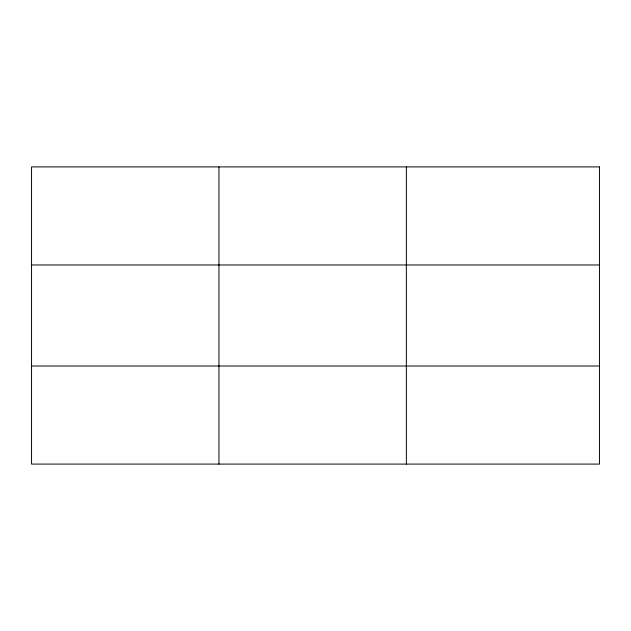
<?xml version="1.0" encoding="UTF-8"?>
<svg xmlns="http://www.w3.org/2000/svg" width="631" height="631" viewBox="0 0 631 631"><rect width="100%" height="100%" fill="white"/><g stroke="black" fill="none" stroke-linecap="round" stroke-linejoin="round"><path stroke-width="0.95" d="M218.957 166.907L218.957 464.093M406.364 166.907L406.364 464.093M31.55 264.981L599.45 264.981M31.55 366.019L599.45 366.019M599.45 166.907L599.45 464.093L31.55 464.093L31.55 166.907L599.45 166.907"/></g></svg>
